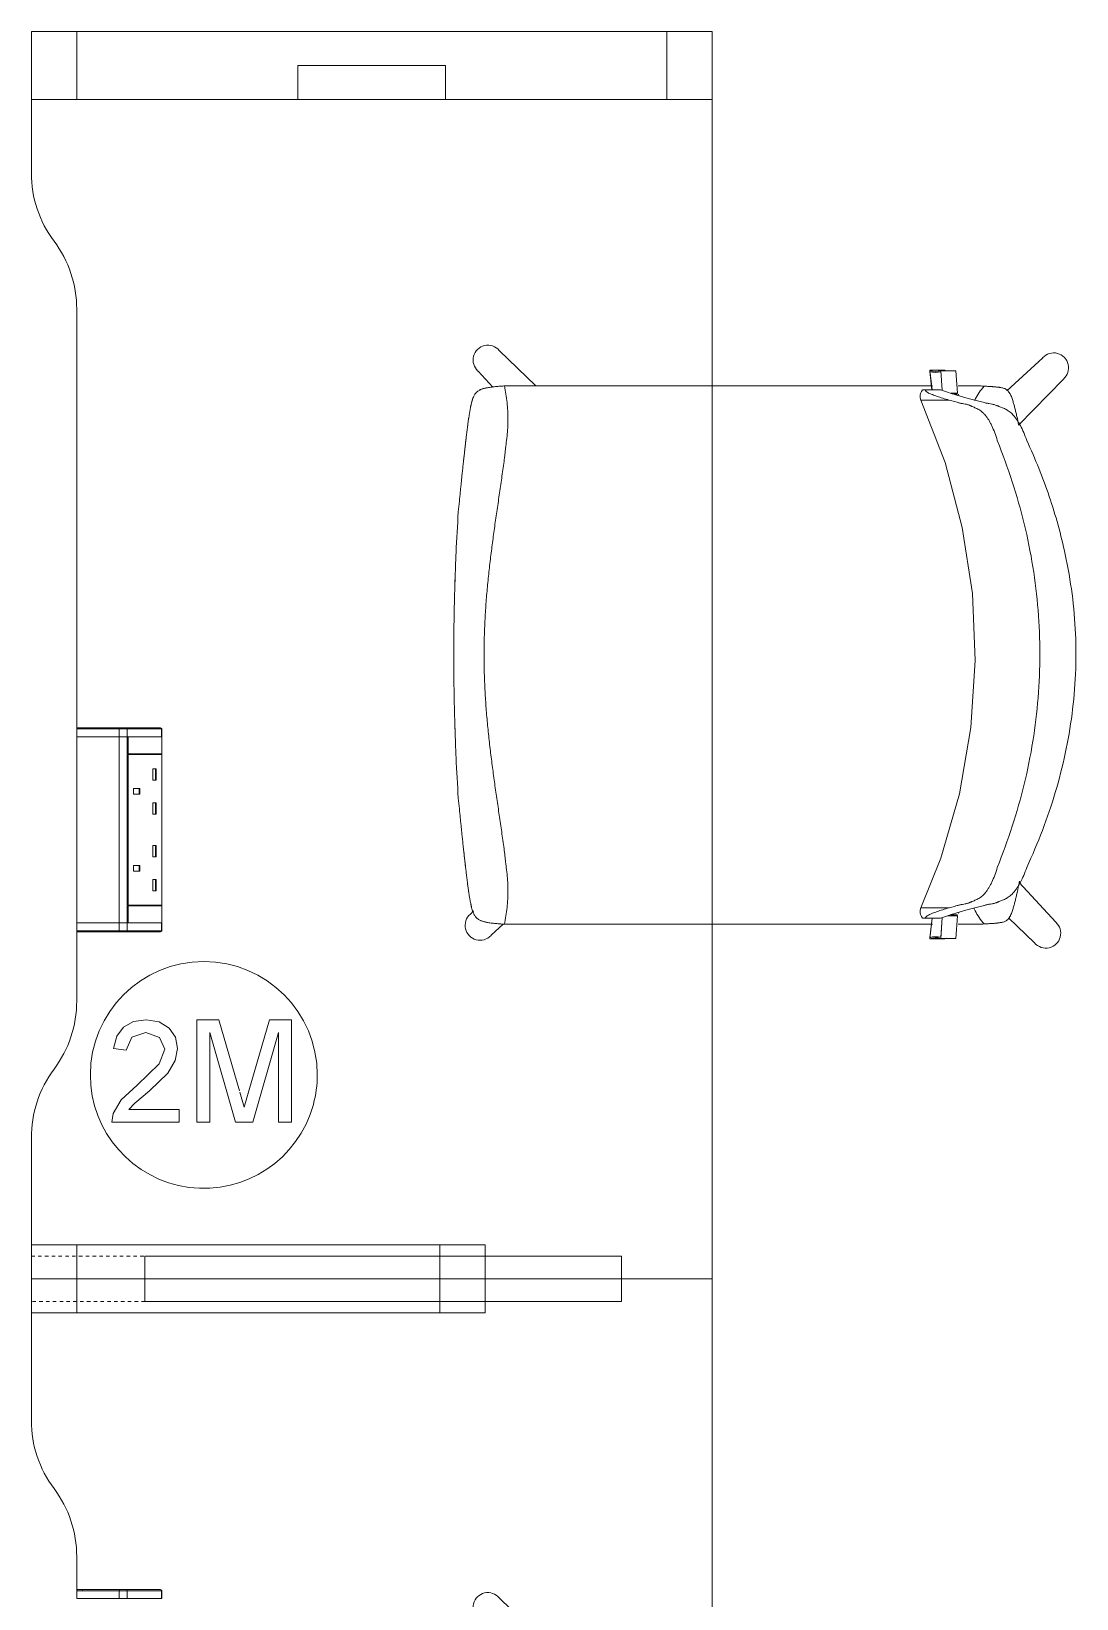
# Model space of a CAD drawing. Header units: millimetres. Extents: x 79795 to 317870, y -36033 to 97293.
# Drawn here: x 182500 to 183421, y 20355 to 21737 of the extents above; entities that cross this region are included whole.
import ezdxf

# ---------------------------------------------------------------- set-up
doc = ezdxf.new("R2010")
doc.units = ezdxf.units.MM
doc.header["$MEASUREMENT"] = 0
doc.linetypes.add('Dash', pattern=[6, 3, -3])
doc.layers.add('I-FURN', color=8, linetype='CONTINUOUS', lineweight=9)
doc.layers.add('I-FURN-HDLN', color=8, linetype='Dash', lineweight=9)

msp = doc.modelspace()

# ---------------------------------------------------------------- linework, layer by layer
at = {"layer": 'I-FURN'}
for p, q in [((182499.9, 21737.3), (183099.9, 21737.3)), ((182539.9, 21737.3), (182499.9, 21737.3)), ((182499.9, 21677.3), (182499.9, 21737.3)), ((182499.9, 21677.3), (182499.9, 21737.3)), ((183099.9, 21737.3), (182499.9, 21737.3)), ((182499.9, 21737.3), (182499.9, 21612.3)), ((182499.9, 21612.3), (182499.9, 21737.3)), ((182499.9, 21737.3), (183099.9, 21737.3)), ((183059.9, 21737.3), (182539.9, 21737.3)), ((182539.9, 21677.3), (182539.9, 21737.3)), ((182539.9, 21677.3), (182539.9, 21737.3)), ((183099.9, 21737.3), (183059.9, 21737.3)), ((183059.9, 21677.3), (183059.9, 21737.3)), ((183059.9, 21677.3), (183059.9, 21737.3)), ((183099.9, 21737.3), (183099.9, 21677.3)), ((183099.9, 21677.3), (183099.9, 21737.3)), ((183099.9, 20637.3), (183099.9, 21737.3)), ((183099.9, 21737.3), (183099.9, 20637.3)), ((182734.9, 21707.3), (182864.9, 21707.3)), ((182734.9, 21677.3), (182734.9, 21707.3)), ((182864.9, 21707.3), (182734.9, 21707.3)), ((182734.9, 21677.3), (182734.9, 21707.3)), ((182864.9, 21707.3), (182864.9, 21677.3)), ((182864.9, 21677.3), (182864.9, 21707.3)), ((182734.9, 21677.3), (182499.9, 21677.3)), ((182499.9, 21677.3), (182539.9, 21677.3)), ((182539.9, 21677.3), (183059.9, 21677.3)), ((182864.9, 21677.3), (182734.9, 21677.3)), ((183099.9, 21677.3), (182864.9, 21677.3)), ((183060.6, 21677.3), (183099.9, 21677.3)), ((182539.9, 21492.3), (182539.9, 21122.3)), ((182539.9, 21122.3), (182539.9, 21492.3)), ((182944.6, 21424.7), (182912.3, 21456)), ((182893.6, 21437.8), (182906.6, 21423.6)), ((183291.7, 21438.5), (183293.7, 21421.3)), ((183305, 21438.5), (183291.7, 21438.5)), ((183291.7, 21437.5), (183293.6, 21421.3)), ((183302.6, 21420.8), (183301.4, 21438.1)), ((183301.4, 21438.1), (183314.7, 21438.1)), ((183314.7, 21438.1), (183316.1, 21418.2)), ((183391.2, 21449.4), (183359.7, 21420.4)), ((182916.3, 21424.7), (182916.9, 21424.7)), ((183370, 21390), (183409.4, 21430.7)), ((183283.6, 21418), (183283.3, 21416.5)), ((183283.3, 21416.5), (183283.3, 21414.2)), ((183283.3, 21414.2), (183283.9, 21412.2)), ((183284.3, 21419.7), (183283.6, 21418)), ((183283.9, 21412.2), (183305.1, 21357)), ((183285.4, 21421.3), (183284.3, 21419.7)), ((183287.5, 21421.3), (183301.1, 21421.3)), ((183316.1, 21418.2), (183310.2, 21418.2)), ((183316.1, 21417.3), (183313.1, 21417.3)), ((183305.1, 21357), (183320.3, 21299.9)), ((183320.3, 21299.9), (183329.2, 21241.5)), ((183329.2, 21241.5), (183331.8, 21182.4)), ((183331.8, 21182.4), (183328, 21123.4)), ((182539.9, 21122.3), (182539.9, 21115.3)), ((182539.9, 21122.3), (182577.4, 21122.3)), ((182539.9, 21122.3), (182539.9, 21115.3)), ((182540.9, 21123.3), (182540.9, 21123.3)), ((182578, 21123.3), (182540.9, 21123.3)), ((182540.9, 21123.3), (182544.9, 21123.3)), ((182544.9, 21122.3), (182544.9, 21123.3)), ((182544.9, 21123.3), (182583.5, 21123.3)), ((182577.4, 21122.3), (182584.3, 21122.3)), ((182577.4, 21122.3), (182577.4, 21115.3)), ((182583.5, 21123.3), (182578, 21123.3)), ((182613.8, 21123.3), (182583.5, 21123.3)), ((182613.8, 21123.3), (182583.5, 21123.3)), ((182584.3, 21122.3), (182614.6, 21122.3)), ((182584.3, 21122.3), (182584.3, 21115.3)), ((182614.4, 21123.1), (182614.4, 21123.1)), ((182614.6, 21122.3), (182614.8, 21122.3)), ((182614.6, 21122.3), (182614.6, 21115.3)), ((182614.8, 21115.3), (182614.8, 21122.3)), ((182614.8, 21115.3), (182614.8, 21122.3)), ((182614.8, 21115.3), (182614.8, 21122.3)), ((183328, 21123.4), (183317.8, 21065.1)), ((182539.9, 21115.3), (182577.4, 21115.3)), ((182539.9, 21115.2), (182539.9, 20951.3)), ((182539.9, 20951.3), (182539.9, 21115.2)), ((182577.4, 21115.2), (182539.9, 21115.2)), ((182577.4, 21115.3), (182584.3, 21115.3)), ((182577.4, 20951.3), (182577.4, 21115.2)), ((182584.3, 21115.2), (182577.4, 21115.2)), ((182585.1, 21115.2), (182582.7, 21115.2)), ((182584.3, 21115.3), (182614.6, 21115.3)), ((182584.3, 20951.3), (182584.3, 21115.2)), ((182584.3, 21115.2), (182584.9, 21115.2)), ((182584.9, 21115.2), (182584.9, 21100.2)), ((182585.1, 21100.2), (182585.1, 21115.2)), ((182585.1, 21115.2), (182615, 21115.2)), ((182614.6, 21115.3), (182614.8, 21115.3)), ((182614.8, 20951.3), (182614.8, 21115.2)), ((182615, 21115.2), (182615, 21100.2)), ((182584.9, 21099.7), (182584.9, 20966.7)), ((182615, 21100.2), (182585.1, 21100.2)), ((182585.1, 20966.7), (182585.1, 21099.7)), ((182615, 21099.7), (182585.1, 21099.7)), ((182614.6, 21100.2), (182614.6, 21099.7)), ((182615, 21099.7), (182615, 20966.7)), ((182609.9, 21087.1), (182607.1, 21087.1)), ((182607.1, 21077.1), (182607.1, 21087.1)), ((182609.9, 21077.1), (182607.1, 21077.1)), ((182609.2, 21077.1), (182609.2, 21087.1)), ((182609.9, 21077.1), (182609.9, 21087.1)), ((182595.6, 21069.6), (182589.9, 21069.6)), ((182589.9, 21064.6), (182589.9, 21069.6)), ((182595.6, 21064.6), (182589.9, 21064.6)), ((182594.9, 21064.6), (182594.9, 21069.6)), ((182595.6, 21064.6), (182595.6, 21069.6)), ((183317.8, 21065.1), (183301.4, 21008.3)), ((182609.9, 21057.1), (182607.1, 21057.1)), ((182607.1, 21047.1), (182607.1, 21057.1)), ((182609.2, 21047.1), (182609.2, 21057.1)), ((182609.9, 21047.1), (182609.9, 21057.1)), ((182609.9, 21047.1), (182607.1, 21047.1)), ((182609.9, 21019.3), (182607.1, 21019.3)), ((182607.1, 21009.3), (182607.1, 21019.3)), ((182609.9, 21009.3), (182607.1, 21009.3)), ((182609.2, 21009.3), (182609.2, 21019.3)), ((182609.9, 21009.3), (182609.9, 21019.3)), ((183301.4, 21008.3), (183283.9, 20964.4)), ((182589.9, 21001.8), (182589.9, 20996.8)), ((182595.6, 21001.8), (182589.9, 21001.8)), ((182589.9, 20996.8), (182595.6, 20996.8)), ((182594.9, 20996.8), (182594.9, 21001.8)), ((182595.6, 20996.8), (182595.6, 21001.8)), ((182609.9, 20989.3), (182607.1, 20989.3)), ((182607.1, 20979.3), (182607.1, 20989.3)), ((182609.2, 20979.3), (182609.2, 20989.3)), ((182609.9, 20979.3), (182609.9, 20989.3)), ((183402.7, 20951.7), (183370.5, 20986.8)), ((182584.9, 20966.2), (182584.9, 20951.3)), ((182615, 20966.7), (182585.1, 20966.7)), ((182585.1, 20951.2), (182585.1, 20966.2)), ((182585.1, 20966.2), (182615, 20966.2)), ((182609.9, 20979.3), (182607.1, 20979.3)), ((182614.6, 20966.7), (182614.6, 20966.2)), ((182615, 20966.2), (182615, 20951.2)), ((182889.7, 20961.8), (182886.8, 20958.9)), ((183283.3, 20962.3), (183283.9, 20964.4)), ((183283.3, 20960), (183283.3, 20962.3)), ((183283.6, 20958.6), (183283.3, 20960)), ((183284.3, 20956.8), (183283.6, 20958.6)), ((183285.4, 20955.3), (183284.3, 20956.8)), ((183287.5, 20955.3), (183301.1, 20955.3)), ((183293.7, 20955.3), (183291.7, 20938.1)), ((183293.9, 20955.3), (183291.7, 20937.2)), ((183301.4, 20938.4), (183302.6, 20955.8)), ((183301.4, 20937.5), (183302.7, 20955.8)), ((183307.3, 20957.4), (183316.1, 20957.4)), ((183310.2, 20958.3), (183316.1, 20958.3)), ((183316.1, 20957.4), (183314.7, 20937.5)), ((183361.2, 20955.6), (183384, 20933.5)), ((182539.9, 20951.3), (182577.4, 20951.3)), ((182539.9, 20951.2), (182539.9, 20944.2)), ((182539.9, 20944.2), (182539.9, 20951.2)), ((182577.4, 20951.2), (182539.9, 20951.2)), ((182539.9, 20944.2), (182539.9, 20882.3)), ((182539.9, 20882.3), (182539.9, 20944.2)), ((182577.4, 20944.2), (182539.9, 20944.2)), ((182544.9, 20943.2), (182540.9, 20943.2)), ((182540.9, 20943.2), (182578, 20943.2)), ((182544.9, 20943.2), (182544.9, 20944.2)), ((182583.5, 20943.2), (182544.9, 20943.2)), ((182577.4, 20951.3), (182584.3, 20951.3)), ((182577.4, 20944.2), (182577.4, 20951.2)), ((182584.3, 20951.2), (182577.4, 20951.2)), ((182584.3, 20944.2), (182577.4, 20944.2)), ((182578, 20943.2), (182583.5, 20943.2)), ((182583.5, 20943.2), (182613.8, 20943.2)), ((182583.5, 20943.2), (182613.8, 20943.2)), ((182584.9, 20951.3), (182584.3, 20951.3)), ((182584.3, 20944.2), (182584.3, 20951.2)), ((182614.6, 20951.2), (182584.3, 20951.2)), ((182614.6, 20944.2), (182584.3, 20944.2)), ((182615, 20951.2), (182585.1, 20951.2)), ((182614.4, 20943.4), (182614.4, 20943.4)), ((182614.6, 20944.2), (182614.6, 20951.2)), ((182614.8, 20951.2), (182614.6, 20951.2)), ((182614.8, 20944.2), (182614.6, 20944.2)), ((182614.8, 20944.2), (182614.8, 20951.2)), ((182614.8, 20944.2), (182614.8, 20951.2)), ((182614.8, 20951.2), (182614.8, 20944.2)), ((182905, 20940.2), (182915.8, 20950)), ((182916.9, 20950), (182916.3, 20950)), ((183291.7, 20937.2), (183305, 20937.2)), ((183314.7, 20937.5), (183301.4, 20937.5)), ((182581, 20859.2), (182575.1, 20851.2)), ((182589.8, 20864.1), (182581, 20859.2)), ((182601.2, 20865.7), (182589.8, 20864.1)), ((182612.6, 20863.9), (182601.2, 20865.7)), ((182621.4, 20858.4), (182612.6, 20863.9)), ((182627, 20850.3), (182621.4, 20858.4)), ((182665.2, 20865.7), (182645.8, 20865.7)), ((182645.8, 20865.7), (182645.8, 20775.3)), ((182683.4, 20803), (182665.2, 20865.7)), ((182709.7, 20865.7), (182691.5, 20803.1)), ((182729.1, 20865.7), (182709.7, 20865.7)), ((182729.1, 20775.3), (182729.1, 20865.7)), ((182575.1, 20851.2), (182572.3, 20840.3)), ((182583.6, 20838.8), (182588.4, 20850.3)), ((182588.4, 20850.3), (182600.9, 20854.4)), ((182600.9, 20854.4), (182612.9, 20850.2)), ((182612.9, 20850.2), (182617.5, 20839.8)), ((182628.8, 20840.5), (182627, 20850.3)), ((182657.1, 20775.3), (182657.1, 20854.4)), ((182657.1, 20854.4), (182679.8, 20775.3)), ((182695.1, 20775.3), (182717.8, 20854.4)), ((182717.8, 20854.4), (182717.8, 20775.3)), ((182572.3, 20840.3), (182583.6, 20838.8)), ((182617.5, 20839.8), (182612.7, 20827)), ((182620.2, 20818.7), (182626.8, 20829.8)), ((182626.8, 20829.8), (182628.8, 20840.5)), ((182612.7, 20827), (182593.1, 20808.2)), ((182604, 20803.2), (182620.2, 20818.7)), ((182593.1, 20808.2), (182579, 20795.1)), ((182591, 20792.3), (182604, 20803.2)), ((182687.5, 20788.7), (182683.7, 20802)), ((182691.5, 20803.1), (182687.5, 20788.7)), ((182579, 20795.1), (182572.1, 20783.1)), ((182585.9, 20786.6), (182591, 20792.3)), ((182630.3, 20786.6), (182585.9, 20786.6)), ((182630.3, 20775.3), (182630.3, 20786.6)), ((182572.1, 20783.1), (182570.9, 20775.3)), ((182570.9, 20775.3), (182630.3, 20775.3)), ((182645.8, 20775.3), (182657.1, 20775.3)), ((182679.8, 20775.3), (182695.1, 20775.3)), ((182717.8, 20775.3), (182729.1, 20775.3)), ((182499.9, 20761.2), (182499.9, 20637.3)), ((182499.9, 20637.3), (182499.9, 20761.2)), ((182539.9, 20667.3), (182499.9, 20667.3)), ((182499.9, 20667.3), (182899.9, 20667.3)), ((182499.9, 20607.3), (182499.9, 20667.3)), ((182499.9, 20607.3), (182499.9, 20667.3)), ((182859.9, 20667.3), (182539.9, 20667.3)), ((182539.9, 20607.3), (182539.9, 20667.3)), ((182539.9, 20607.3), (182539.9, 20667.3)), ((182899.9, 20667.3), (182859.9, 20667.3)), ((182859.9, 20657.3), (182859.9, 20667.3)), ((182859.9, 20607.3), (182859.9, 20667.3)), ((182899.9, 20657.3), (182899.9, 20667.3)), ((182899.9, 20667.3), (182899.9, 20607.3)), ((182599.9, 20657.3), (182599.9, 20617.3)), ((182899.9, 20657.3), (182599.9, 20657.3)), ((183019.9, 20657.3), (182899.9, 20657.3)), ((183019.9, 20617.3), (183019.9, 20657.3)), ((183099.9, 20637.3), (182499.9, 20637.3)), ((182499.9, 20637.3), (182499.9, 20512.3)), ((182499.9, 20512.3), (182499.9, 20637.3)), ((182499.9, 20637.3), (183099.9, 20637.3)), ((182499.9, 20637.3), (183099.9, 20637.3)), ((183099.9, 20637.3), (182499.9, 20637.3)), ((183099.9, 19537.3), (183099.9, 20637.3)), ((183099.9, 20637.3), (183099.9, 19537.3)), ((182899.9, 20607.3), (182499.9, 20607.3)), ((182499.9, 20607.3), (182539.9, 20607.3)), ((182539.9, 20607.3), (182859.9, 20607.3)), ((182599.9, 20617.3), (182899.9, 20617.3)), ((182859.9, 20607.3), (182859.9, 20617.3)), ((182859.9, 20607.3), (182899.9, 20607.3)), ((182899.9, 20607.3), (182899.9, 20617.3)), ((182899.9, 20617.3), (183019.9, 20617.3)), ((182539.9, 20392.3), (182539.9, 20362.3)), ((182539.9, 20362.3), (182539.9, 20392.3)), ((182539.9, 20362.3), (182539.9, 20355.3)), ((182539.9, 20362.3), (182577.4, 20362.3)), ((182539.9, 20362.3), (182539.9, 20355.3)), ((182540.9, 20363.3), (182540.9, 20363.3)), ((182578, 20363.3), (182540.9, 20363.3)), ((182540.9, 20363.3), (182544.9, 20363.3)), ((182544.9, 20362.3), (182544.9, 20363.3)), ((182544.9, 20363.3), (182583.5, 20363.3)), ((182577.4, 20362.3), (182584.3, 20362.3)), ((182577.4, 20362.3), (182577.4, 20355.3)), ((182583.5, 20363.3), (182578, 20363.3)), ((182613.8, 20363.3), (182583.5, 20363.3)), ((182613.8, 20363.3), (182583.5, 20363.3)), ((182584.3, 20362.3), (182614.6, 20362.3)), ((182584.3, 20362.3), (182584.3, 20355.3)), ((182614.4, 20363.1), (182614.4, 20363.1)), ((182614.6, 20362.3), (182614.8, 20362.3)), ((182614.6, 20362.3), (182614.6, 20355.3)), ((182614.8, 20355.3), (182614.8, 20362.3)), ((182614.8, 20355.3), (182614.8, 20362.3)), ((182614.8, 20355.3), (182614.8, 20362.3)), ((182539.9, 20355.3), (182577.4, 20355.3)), ((182577.4, 20355.3), (182584.3, 20355.3)), ((182584.3, 20355.3), (182614.6, 20355.3)), ((182614.6, 20355.3), (182614.8, 20355.3)), ((182944.6, 20324.7), (182912.3, 20356))]:
    msp.add_line(p, q, dxfattribs=at)
at = {"layer": 'I-FURN', "flags": 128}
for points in [[(182539.9, 21122.3), (182539.9, 21122.3), (182539.9, 21122.4), (182539.9, 21122.4), (182539.9, 21122.5), (182539.9, 21122.5), (182539.9, 21122.5), (182540, 21122.6), (182540, 21122.6), (182540, 21122.7), (182540, 21122.7), (182540, 21122.7), (182540, 21122.8), (182540.1, 21122.8), (182540.1, 21122.8), (182540.1, 21122.9), (182540.1, 21122.9), (182540.1, 21122.9), (182540.2, 21123), (182540.2, 21123), (182540.2, 21123), (182540.3, 21123), (182540.3, 21123.1), (182540.3, 21123.1), (182540.3, 21123.1), (182540.4, 21123.1), (182540.4, 21123.2), (182540.4, 21123.2), (182540.5, 21123.2), (182540.5, 21123.2), (182540.6, 21123.2), (182540.6, 21123.2), (182540.6, 21123.3), (182540.7, 21123.3), (182540.7, 21123.3), (182540.8, 21123.3), (182540.8, 21123.3), (182540.8, 21123.3), (182540.9, 21123.3), (182540.9, 21123.3), (182540.9, 21123.3)], [(182578, 21123.3), (182575.2, 21123.3), (182572.5, 21123.3), (182569.9, 21123.3), (182567.3, 21123.3), (182564.9, 21123.3), (182562.6, 21123.3), (182560.3, 21123.3), (182558.2, 21123.3), (182556.2, 21123.3), (182554.3, 21123.3), (182552.5, 21123.3), (182550.8, 21123.3), (182549.3, 21123.3), (182547.9, 21123.3), (182546.6, 21123.3), (182545.4, 21123.3), (182544.4, 21123.3), (182543.4, 21123.3), (182542.7, 21123.3), (182542, 21123.3), (182541.5, 21123.3), (182541.1, 21123.3), (182540.9, 21123.3)], [(182540.9, 21123.3), (182540.9, 21123.3), (182540.9, 21123.3), (182540.9, 21123.3), (182541, 21123.3), (182541, 21123.3), (182541, 21123.3), (182541.1, 21123.3), (182541.1, 21123.3), (182541.2, 21123.3), (182541.2, 21123.3), (182541.3, 21123.3), (182541.4, 21123.3), (182541.4, 21123.3), (182541.5, 21123.3), (182541.6, 21123.3), (182541.7, 21123.3), (182541.8, 21123.3), (182541.9, 21123.3), (182542, 21123.3), (182542.1, 21123.3), (182542.3, 21123.3), (182542.4, 21123.3), (182542.5, 21123.3), (182542.6, 21123.3), (182542.8, 21123.3), (182542.9, 21123.3), (182543, 21123.3), (182543.2, 21123.3), (182543.3, 21123.3), (182543.5, 21123.3), (182543.6, 21123.3), (182543.8, 21123.3), (182543.9, 21123.3), (182544.1, 21123.3), (182544.2, 21123.3), (182544.4, 21123.3), (182544.6, 21123.3), (182544.7, 21123.3), (182544.9, 21123.3), (182544.9, 21123.3)], [(182583.5, 21123.3), (182583.4, 21123.3), (182583.3, 21123.3), (182583.2, 21123.3), (182583.1, 21123.3), (182583, 21123.3), (182582.8, 21123.3), (182582.7, 21123.3), (182582.6, 21123.3), (182582.5, 21123.3), (182582.3, 21123.3), (182582.2, 21123.3), (182582.1, 21123.3), (182581.9, 21123.3), (182581.8, 21123.3), (182581.6, 21123.3), (182581.5, 21123.3), (182581.3, 21123.3), (182581.2, 21123.3), (182581, 21123.3), (182580.8, 21123.3), (182580.7, 21123.3), (182580.5, 21123.3), (182580.4, 21123.3), (182580.2, 21123.3), (182580.1, 21123.3), (182579.9, 21123.3), (182579.7, 21123.3), (182579.6, 21123.3), (182579.4, 21123.3), (182579.3, 21123.3), (182579.1, 21123.3), (182579, 21123.3), (182578.8, 21123.3), (182578.7, 21123.3), (182578.5, 21123.3), (182578.4, 21123.3), (182578.2, 21123.3), (182578.1, 21123.3), (182578, 21123.3)], [(182614.6, 21122.8), (182614.6, 21122.8), (182614.7, 21122.7), (182614.7, 21122.7), (182614.7, 21122.7), (182614.7, 21122.6), (182614.7, 21122.6), (182614.7, 21122.5), (182614.7, 21122.5), (182614.8, 21122.5), (182614.8, 21122.4), (182614.8, 21122.4), (182614.8, 21122.3), (182614.8, 21122.3), (182614.8, 21122.3)], [(182540.9, 20943.2), (182540.9, 20943.2), (182540.8, 20943.2), (182540.8, 20943.2), (182540.8, 20943.2), (182540.7, 20943.2), (182540.7, 20943.2), (182540.6, 20943.2), (182540.6, 20943.2), (182540.6, 20943.2), (182540.5, 20943.3), (182540.5, 20943.3), (182540.5, 20943.3), (182540.4, 20943.3), (182540.4, 20943.3), (182540.4, 20943.4), (182540.3, 20943.4), (182540.3, 20943.4), (182540.3, 20943.4), (182540.2, 20943.5), (182540.2, 20943.5), (182540.2, 20943.5), (182540.1, 20943.5), (182540.1, 20943.6), (182540.1, 20943.6), (182540.1, 20943.6), (182540.1, 20943.7), (182540, 20943.7), (182540, 20943.7), (182540, 20943.8), (182540, 20943.8), (182540, 20943.9), (182540, 20943.9), (182540, 20943.9), (182539.9, 20944), (182539.9, 20944), (182539.9, 20944), (182539.9, 20944.1), (182539.9, 20944.1), (182539.9, 20944.2), (182539.9, 20944.2)], [(182544.9, 20943.2), (182544.8, 20943.2), (182544.6, 20943.2), (182544.4, 20943.2), (182544.3, 20943.2), (182544.1, 20943.2), (182544, 20943.2), (182543.8, 20943.2), (182543.7, 20943.2), (182543.5, 20943.2), (182543.4, 20943.2), (182543.2, 20943.2), (182543.1, 20943.2), (182542.9, 20943.2), (182542.8, 20943.2), (182542.7, 20943.2), (182542.5, 20943.2), (182542.4, 20943.2), (182542.3, 20943.2), (182542.2, 20943.2), (182542.1, 20943.2), (182541.9, 20943.2), (182541.8, 20943.2), (182541.7, 20943.2), (182541.6, 20943.2), (182541.6, 20943.2), (182541.5, 20943.2), (182541.4, 20943.2), (182541.3, 20943.2), (182541.3, 20943.2), (182541.2, 20943.2), (182541.1, 20943.2), (182541.1, 20943.2), (182541, 20943.2), (182541, 20943.2), (182541, 20943.2), (182541, 20943.2), (182540.9, 20943.2), (182540.9, 20943.2), (182540.9, 20943.2)], [(182540.9, 20943.2), (182540.9, 20943.2), (182540.9, 20943.2)], [(182540.9, 20943.2), (182541.2, 20943.2), (182541.6, 20943.2), (182542.2, 20943.2), (182542.9, 20943.2), (182543.7, 20943.2), (182544.6, 20943.2), (182545.7, 20943.2), (182546.9, 20943.2), (182548.2, 20943.2), (182549.7, 20943.2), (182551.3, 20943.2), (182553, 20943.2), (182554.8, 20943.2), (182556.7, 20943.2), (182558.8, 20943.2), (182560.9, 20943.2), (182563.2, 20943.2), (182565.5, 20943.2), (182568, 20943.2), (182570.5, 20943.2), (182573.2, 20943.2), (182575.9, 20943.2), (182578, 20943.2)], [(182578, 20943.2), (182578.1, 20943.2), (182578.2, 20943.2), (182578.4, 20943.2), (182578.5, 20943.2), (182578.7, 20943.2), (182578.8, 20943.2), (182579, 20943.2), (182579.1, 20943.2), (182579.3, 20943.2), (182579.4, 20943.2), (182579.6, 20943.2), (182579.7, 20943.2), (182579.9, 20943.2), (182580.1, 20943.2), (182580.2, 20943.2), (182580.4, 20943.2), (182580.5, 20943.2), (182580.7, 20943.2), (182580.8, 20943.2), (182581, 20943.2), (182581.2, 20943.2), (182581.3, 20943.2), (182581.5, 20943.2), (182581.6, 20943.2), (182581.8, 20943.2), (182581.9, 20943.2), (182582.1, 20943.2), (182582.2, 20943.2), (182582.3, 20943.2), (182582.5, 20943.2), (182582.6, 20943.2), (182582.7, 20943.2), (182582.8, 20943.2), (182583, 20943.2), (182583.1, 20943.2), (182583.2, 20943.2), (182583.3, 20943.2), (182583.4, 20943.2), (182583.5, 20943.2)], [(182614.8, 20944.2), (182614.8, 20944.1), (182614.8, 20944.1), (182614.8, 20944.1), (182614.8, 20944), (182614.7, 20944), (182614.7, 20943.9), (182614.7, 20943.9), (182614.7, 20943.9), (182614.7, 20943.8), (182614.7, 20943.8), (182614.7, 20943.8), (182614.7, 20943.7), (182614.6, 20943.7)], [(182539.9, 20362.3), (182539.9, 20362.3), (182539.9, 20362.4), (182539.9, 20362.4), (182539.9, 20362.5), (182539.9, 20362.5), (182539.9, 20362.5), (182540, 20362.6), (182540, 20362.6), (182540, 20362.7), (182540, 20362.7), (182540, 20362.7), (182540, 20362.8), (182540.1, 20362.8), (182540.1, 20362.8), (182540.1, 20362.9), (182540.1, 20362.9), (182540.1, 20362.9), (182540.2, 20363), (182540.2, 20363), (182540.2, 20363), (182540.3, 20363), (182540.3, 20363.1), (182540.3, 20363.1), (182540.3, 20363.1), (182540.4, 20363.1), (182540.4, 20363.2), (182540.4, 20363.2), (182540.5, 20363.2), (182540.5, 20363.2), (182540.6, 20363.2), (182540.6, 20363.2), (182540.6, 20363.3), (182540.7, 20363.3), (182540.7, 20363.3), (182540.8, 20363.3), (182540.8, 20363.3), (182540.8, 20363.3), (182540.9, 20363.3), (182540.9, 20363.3), (182540.9, 20363.3)], [(182578, 20363.3), (182575.2, 20363.3), (182572.5, 20363.3), (182569.9, 20363.3), (182567.3, 20363.3), (182564.9, 20363.3), (182562.6, 20363.3), (182560.3, 20363.3), (182558.2, 20363.3), (182556.2, 20363.3), (182554.3, 20363.3), (182552.5, 20363.3), (182550.8, 20363.3), (182549.3, 20363.3), (182547.9, 20363.3), (182546.6, 20363.3), (182545.4, 20363.3), (182544.4, 20363.3), (182543.4, 20363.3), (182542.7, 20363.3), (182542, 20363.3), (182541.5, 20363.3), (182541.1, 20363.3), (182540.9, 20363.3)], [(182540.9, 20363.3), (182540.9, 20363.3), (182540.9, 20363.3), (182540.9, 20363.3), (182541, 20363.3), (182541, 20363.3), (182541, 20363.3), (182541.1, 20363.3), (182541.1, 20363.3), (182541.2, 20363.3), (182541.2, 20363.3), (182541.3, 20363.3), (182541.4, 20363.3), (182541.4, 20363.3), (182541.5, 20363.3), (182541.6, 20363.3), (182541.7, 20363.3), (182541.8, 20363.3), (182541.9, 20363.3), (182542, 20363.3), (182542.1, 20363.3), (182542.3, 20363.3), (182542.4, 20363.3), (182542.5, 20363.3), (182542.6, 20363.3), (182542.8, 20363.3), (182542.9, 20363.3), (182543, 20363.3), (182543.2, 20363.3), (182543.3, 20363.3), (182543.5, 20363.3), (182543.6, 20363.3), (182543.8, 20363.3), (182543.9, 20363.3), (182544.1, 20363.3), (182544.2, 20363.3), (182544.4, 20363.3), (182544.6, 20363.3), (182544.7, 20363.3), (182544.9, 20363.3), (182544.9, 20363.3)], [(182583.5, 20363.3), (182583.4, 20363.3), (182583.3, 20363.3), (182583.2, 20363.3), (182583.1, 20363.3), (182583, 20363.3), (182582.8, 20363.3), (182582.7, 20363.3), (182582.6, 20363.3), (182582.5, 20363.3), (182582.3, 20363.3), (182582.2, 20363.3), (182582.1, 20363.3), (182581.9, 20363.3), (182581.8, 20363.3), (182581.6, 20363.3), (182581.5, 20363.3), (182581.3, 20363.3), (182581.2, 20363.3), (182581, 20363.3), (182580.8, 20363.3), (182580.7, 20363.3), (182580.5, 20363.3), (182580.4, 20363.3), (182580.2, 20363.3), (182580.1, 20363.3), (182579.9, 20363.3), (182579.7, 20363.3), (182579.6, 20363.3), (182579.4, 20363.3), (182579.3, 20363.3), (182579.1, 20363.3), (182579, 20363.3), (182578.8, 20363.3), (182578.7, 20363.3), (182578.5, 20363.3), (182578.4, 20363.3), (182578.2, 20363.3), (182578.1, 20363.3), (182578, 20363.3)], [(182614.6, 20362.8), (182614.6, 20362.8), (182614.7, 20362.7), (182614.7, 20362.7), (182614.7, 20362.7), (182614.7, 20362.6), (182614.7, 20362.6), (182614.7, 20362.5), (182614.7, 20362.5), (182614.8, 20362.5), (182614.8, 20362.4), (182614.8, 20362.4), (182614.8, 20362.3), (182614.8, 20362.3), (182614.8, 20362.3)]]:
    msp.add_lwpolyline(points, dxfattribs=at)
at = {"layer": 'I-FURN'}
for centre, radius, start, end in [((182599.9, 21612.3), 100, 180, 216.8699), ((182599.9, 21612.3), 100, 180, 216.8699), ((182439.9, 21492.3), 100, 0, 36.8699), ((182439.9, 21492.3), 100, 0, 36.8699), ((182902.3, 21447.5), 13.1, 40.3941, 228.0104), ((183400.9, 21440.7), 13.1, 310.4176, 138.0338), ((182895.3, 20948.9), 13.1, 130.3707, 317.9869), ((183394, 20942), 13.1, 220.3941, 48.0104), ((182651.9, 20817.1), 100, 0, 180), ((182439.9, 20882.3), 100, 323.1301, 0), ((182439.9, 20882.3), 100, 323.1301, 0), ((182600, 20762.3), 100, 143.1301, 180.6256), ((182600, 20762.3), 100, 143.1301, 180.6256), ((182651.9, 20817.1), 100, 180, 344.9111), ((182651.9, 20817.1), 100, 345, 0), ((182599.9, 20512.3), 100, 180, 216.8699), ((182599.9, 20512.3), 100, 180, 216.8699), ((182439.9, 20392.3), 100, 0, 36.8699), ((182439.9, 20392.3), 100, 0, 36.8699), ((182902.3, 20347.5), 13.1, 40.3941, 228.0104)]:
    msp.add_arc(centre, radius, start, end, dxfattribs=at)
for centre, major_axis, ratio, start_param, end_param in [((183297.1, 21454.9), (0, -17.4), 0.978487, 5.960696, 6.540192), ((183297.1, 21454), (0, -17.4), 0.978487, 5.960696, 6.540192), ((183310.4, 21454.9), (0, -17.4), 0.978487, 5.960696, 6.044337), ((182540.9, 21122.3), (0, 1), 0.998113, 0, 1.570796), ((182578, 21122.3), (0, 1), 0.56467, 0, 1.570796), ((182583.5, 21122.3), (0, 1), 0.819152, 4.712389, 6.283185), ((182613.8, 21122.3), (0, 1), 0.819152, 4.712389, 6.283185), ((182540.9, 20944.2), (0, 1), 0.998113, 1.570796, 3.141593), ((182578, 20944.2), (0, 1), 0.56467, 1.570796, 3.141593), ((182583.5, 20944.2), (0, 1), 0.819152, 3.141593, 4.712389), ((182613.8, 20944.2), (0, -1), 0.819152, 0, 1.570796), ((183297.1, 20921.6), (0, -17.4), 0.978487, 2.884586, 3.464082), ((183297.1, 20920.7), (0, -17.4), 0.978487, 2.884586, 3.464082), ((183310.4, 20920.7), (0, -17.4), 0.978487, 3.380441, 3.464082), ((182540.9, 20362.3), (0, 1), 0.998113, 0, 1.570796), ((182578, 20362.3), (0, 1), 0.56467, 0, 1.570796), ((182583.5, 20362.3), (0, 1), 0.819152, 4.712389, 6.283185), ((182613.8, 20362.3), (0, 1), 0.819152, 4.712389, 6.283185)]:
    msp.add_ellipse(centre, major_axis=major_axis, ratio=ratio, start_param=start_param, end_param=end_param, dxfattribs=at)
for points, knots in [([(182876.2, 21313.6), (182876.5, 21316.8), (182877, 21321.5), (182877.6, 21327.6), (182878, 21332.1), (182878.5, 21336.4), (182878.9, 21340.5), (182879.3, 21344.7), (182879.8, 21349.2), (182880.3, 21353.9), (182880.8, 21358.8), (182881.4, 21363.6), (182881.9, 21368.3), (182882.4, 21372.7), (182882.8, 21376.8), (182883.3, 21380.3), (182883.6, 21383.2), (182883.9, 21385.5), (182884.2, 21387.7), (182884.5, 21390.4), (182885, 21393.7), (182885.5, 21397.2), (182885.9, 21399.9), (182886.2, 21401.4), (182886.4, 21402.6), (182886.6, 21403.8), (182886.9, 21405.5), (182887.3, 21407.5), (182887.9, 21409.9), (182888.7, 21412.7), (182889.5, 21415.1), (182890.4, 21416.7), (182890.9, 21417.6), (182891.3, 21418.1), (182891.8, 21418.6), (182892.4, 21419.2), (182893.6, 21420.2), (182895.3, 21421.2), (182897.3, 21422), (182898.9, 21422.5), (182900.8, 21422.9), (182903.4, 21423.4), (182906.9, 21423.8), (182911, 21424.3), (182914.4, 21424.5), (182915.8, 21424.6), (182916.3, 21424.7)], [0, 0, 0, 0, 0.0625, 0.09375, 0.125, 0.15625, 0.1875, 0.21875, 0.25, 0.28125, 0.3125, 0.34375, 0.375, 0.40625, 0.4375, 0.46875, 0.484375, 0.5, 0.515625, 0.53125, 0.5625, 0.59375, 0.609375, 0.617188, 0.625, 0.632812, 0.640625, 0.65625, 0.671875, 0.6875, 0.71875, 0.734375, 0.742188, 0.75, 0.757812, 0.765625, 0.78125, 0.8125, 0.828125, 0.84375, 0.859375, 0.875, 0.90625, 0.9375, 0.96875, 1, 1, 1, 1]), ([(182900.3, 21422.8), (182899.8, 21422.7), (182898.6, 21422.4), (182897, 21421.9), (182895.7, 21421.3), (182894.9, 21420.9), (182894.8, 21420.8)], [0.11388456, 0.11388456, 0.11388456, 0.11388456, 0.125, 0.14285714, 0.16071429, 0.16623382, 0.16623382, 0.16623382, 0.16623382]), ([(182898.9, 21187.3), (182898.9, 21197.4), (182899.3, 21212.4), (182900.5, 21232.5), (182901.8, 21247.5), (182903.3, 21262.5), (182905.1, 21277.4), (182907, 21291.8), (182909, 21306.3), (182910.8, 21318.6), (182912.3, 21328.5), (182913.4, 21336), (182914.4, 21343.3), (182915.5, 21350.7), (182916.3, 21356.8), (182917, 21361.8), (182917.4, 21365.5), (182917.8, 21369.2), (182918.4, 21374.1), (182919.2, 21380.4), (182919.7, 21386.6), (182919.9, 21391.5), (182920, 21395.2), (182919.9, 21398.9), (182919.7, 21403.9), (182919, 21412.5), (182917.8, 21419.8), (182916.9, 21424.7)], [0, 0, 0, 0, 0.125, 0.1875, 0.25, 0.3125, 0.375, 0.4375, 0.5, 0.5625, 0.59375, 0.625, 0.65625, 0.6875, 0.71875, 0.734375, 0.75, 0.765625, 0.78125, 0.8125, 0.84375, 0.859375, 0.875, 0.890625, 0.90625, 0.9375, 1, 1, 1, 1]), ([(182916.9, 21424.7), (182927.1, 21424.7), (182942, 21424.7), (182961.7, 21424.7), (182976.5, 21424.7), (182991.2, 21424.7), (183005.8, 21424.7), (183018.1, 21424.7), (183028.1, 21424.7), (183035.7, 21424.7), (183043.3, 21424.7), (183053.4, 21424.7), (183065.9, 21424.7), (183078.3, 21424.7), (183088.4, 21424.7), (183094.8, 21424.7), (183098.7, 21424.7), (183100, 21424.7)], [-1, -1, -1, -1, -0.9285714, -0.8928571, -0.8571429, -0.8214286, -0.7857143, -0.75, -0.7321429, -0.7142857, -0.6964286, -0.6785714, -0.6428571, -0.6071429, -0.5892857, -0.5714286, -0.5621337, -0.5621337, -0.5621337, -0.5621337]), ([(183100, 21424.7), (183101.2, 21424.7), (183105, 21424.7), (183113.7, 21424.7), (183126.2, 21424.7), (183141.2, 21424.7), (183156.4, 21424.7), (183171.5, 21424.7), (183186.4, 21424.7), (183198.8, 21424.7), (183208.9, 21424.7), (183216.5, 21424.7), (183224.1, 21424.7), (183234, 21424.7), (183246.2, 21424.7), (183258.6, 21424.7), (183268.7, 21424.7), (183276.4, 21424.7), (183284.2, 21424.7), (183290.1, 21424.7), (183293.3, 21424.7), (183294, 21424.7)], [-0.5621337, -0.5621337, -0.5621337, -0.5621337, -0.5535714, -0.5357143, -0.5, -0.4642857, -0.4285714, -0.3928571, -0.3571429, -0.3214286, -0.3035714, -0.2857143, -0.2678571, -0.25, -0.2142857, -0.1785714, -0.1607143, -0.1428571, -0.125, -0.1071429, -0.1022726, -0.1022726, -0.1022726, -0.1022726]), ([(183339.5, 21424.5), (183337.9, 21422.6), (183335, 21418.8), (183332.5, 21414.5), (183331.3, 21412.2), (183331.1, 21411.8)], [0, 0, 0, 0, 0.02777778, 0.05555556, 0.06066679, 0.06066679, 0.06066679, 0.06066679]), ([(183339.5, 21424.5), (183340.5, 21424.4), (183342.2, 21424.3), (183344.1, 21424.2), (183345.2, 21424.1), (183346.1, 21424.1), (183346.9, 21424), (183347.9, 21423.9), (183349.1, 21423.8), (183350.3, 21423.7), (183351.2, 21423.6), (183351.7, 21423.6), (183352.1, 21423.5), (183352.5, 21423.5), (183353, 21423.4), (183353.9, 21423.3), (183355.1, 21423.1), (183356.5, 21422.7), (183357.7, 21422.3), (183358.9, 21421.7), (183360.1, 21420.8), (183361, 21419.8), (183361.6, 21418.9), (183362.1, 21418.2), (183362.5, 21417.6), (183363, 21416.6), (183363.6, 21415.3), (183364.2, 21413.6), (183364.8, 21411.8), (183365.3, 21410.1), (183365.8, 21408.5), (183366.2, 21406.9), (183366.7, 21405.2), (183367.1, 21403.4), (183367.7, 21400.9), (183368.7, 21396.5), (183369.6, 21392.8), (183370, 21390.4)], [0, 0, 0, 0, 0.0625, 0.09375, 0.109375, 0.125, 0.140625, 0.15625, 0.1875, 0.21875, 0.234375, 0.242188, 0.25, 0.257812, 0.265625, 0.28125, 0.3125, 0.34375, 0.375, 0.40625, 0.4375, 0.46875, 0.484375, 0.5, 0.515625, 0.53125, 0.5625, 0.59375, 0.625, 0.65625, 0.6875, 0.71875, 0.75, 0.78125, 0.8125, 0.875, 1, 1, 1, 1]), ([(182888.8, 21412.8), (182888.7, 21412.7), (182888.5, 21411.9), (182888.1, 21410.5), (182887.6, 21408.7), (182887.2, 21406.9), (182886.9, 21405.6), (182886.8, 21405)], [0.2634642, 0.2634642, 0.2634642, 0.2634642, 0.26785714, 0.28571429, 0.30357143, 0.32142857, 0.33764593, 0.33764593, 0.33764593, 0.33764593]), ([(183284.5, 21412.2), (183284.8, 21412.2), (183285.4, 21412.2), (183287.4, 21412.2), (183291.3, 21412.2), (183298.5, 21412.2), (183305.1, 21412.2), (183308.8, 21412.2)], [0.4444444, 0.4444444, 0.4444444, 0.4444444, 0.5138889, 0.5833333, 0.7222222, 0.8611111, 1, 1, 1, 1]), ([(183287.5, 21421.3), (183286.9, 21421.3), (183286.1, 21421.3), (183285.5, 21421.3), (183285.4, 21421.3), (183286, 21421.3), (183286.8, 21421.3), (183287.1, 21421.3)], [0, 0, 0, 0, 0.125, 0.25, 0.375, 0.5, 0.5828112, 0.5828112, 0.5828112, 0.5828112]), ([(183308.3, 21418.8), (183310.2, 21418.2), (183313.4, 21417.1), (183318.4, 21415.7), (183322.5, 21414.5), (183326.7, 21413.4), (183331.2, 21412.2), (183335.3, 21411.1), (183338.6, 21410.2), (183340.8, 21409.7), (183342.5, 21409.3), (183344.2, 21409), (183345.9, 21408.7), (183347.6, 21408.3), (183349, 21408), (183350.1, 21407.6), (183351, 21407.3), (183351.5, 21407.1), (183351.8, 21407), (183352.2, 21406.8), (183352.7, 21406.6), (183353.6, 21406.2), (183355, 21405.7), (183356.6, 21405.1), (183358.3, 21404.3), (183360, 21403.4), (183361.8, 21402.2), (183363.2, 21401.1), (183364.2, 21400.1), (183364.7, 21399.5), (183365.1, 21399.1), (183365.5, 21398.6), (183366.1, 21397.9), (183367, 21396.7), (183368.4, 21394.9), (183370, 21392.4), (183372, 21388.8), (183374.5, 21383.7), (183376.3, 21378.9), (183377.2, 21376.4)], [0, 0, 0, 0, 0.142857, 0.214286, 0.285714, 0.357143, 0.428571, 0.5, 0.535714, 0.571429, 0.589286, 0.607143, 0.642857, 0.660714, 0.678571, 0.696429, 0.705357, 0.709821, 0.714286, 0.71875, 0.723214, 0.732143, 0.75, 0.767857, 0.785714, 0.803571, 0.821429, 0.839286, 0.848214, 0.852679, 0.857143, 0.861607, 0.866071, 0.875, 0.892857, 0.910714, 0.928571, 0.964286, 1, 1, 1, 1]), ([(183351.2, 21376.4), (183350.5, 21378.9), (183349, 21383.6), (183346.8, 21388.6), (183345, 21392.2), (183343.6, 21394.7), (183342.4, 21396.5), (183341.5, 21397.7), (183341, 21398.4), (183340.6, 21398.9), (183340.3, 21399.4), (183339.7, 21399.9), (183338.8, 21400.9), (183337.4, 21402.1), (183335.7, 21403.3), (183334, 21404.3), (183332.3, 21405.1), (183330.7, 21405.8), (183329.4, 21406.4), (183328.5, 21406.7), (183328, 21407), (183327.7, 21407.1), (183327.3, 21407.3), (183326.9, 21407.5), (183326.1, 21407.8), (183325.1, 21408.1), (183323.9, 21408.5), (183322.4, 21408.8), (183321, 21409), (183319.5, 21409.3), (183318.3, 21409.5), (183317.1, 21409.9), (183315.5, 21410.3), (183312.7, 21411.1), (183310.4, 21411.7), (183308.8, 21412.2)], [0, 0, 0, 0, 0.0625, 0.125, 0.15625, 0.1875, 0.21875, 0.234375, 0.242188, 0.25, 0.257812, 0.265625, 0.28125, 0.3125, 0.34375, 0.375, 0.40625, 0.4375, 0.46875, 0.484375, 0.492188, 0.5, 0.507812, 0.515625, 0.53125, 0.5625, 0.59375, 0.625, 0.6875, 0.71875, 0.75, 0.78125, 0.8125, 0.875, 1, 1, 1, 1]), ([(183317.7, 21415.9), (183317.4, 21416.3), (183317.1, 21416.8), (183316.9, 21417.1), (183316.8, 21417.1)], [-0.5281276, -0.5281276, -0.5281276, -0.5281276, -0.3333333, -0.3243711, -0.3243711, -0.3243711, -0.3243711]), ([(182885.4, 21396.7), (182885.4, 21396.5), (182885.3, 21395.5), (182885, 21393.8), (182884.7, 21391.4), (182884.4, 21389.5), (182884.3, 21388.3), (182884.2, 21387.9)], [0.40654079, 0.40654079, 0.40654079, 0.40654079, 0.41071429, 0.42857143, 0.44642857, 0.46428571, 0.47431632, 0.47431632, 0.47431632, 0.47431632]), ([(182883.2, 21379.6), (182883.1, 21379.3), (182883, 21378.2), (182882.7, 21375.6), (182882.3, 21372), (182881.8, 21367.8), (182881.4, 21363.8), (182881.1, 21361), (182880.9, 21359.6)], [0.5447675, 0.5447675, 0.5447675, 0.5447675, 0.5535714, 0.5714286, 0.6071429, 0.6428571, 0.6785714, 0.7142857, 0.7142857, 0.7142857, 0.7142857]), ([(183351.2, 21000.1), (183356, 21012.1), (183364.8, 21036.2), (183378.9, 21085.8), (183389.2, 21149.5), (183389.2, 21227), (183378.9, 21290.7), (183364.8, 21340.3), (183356, 21364.5), (183351.2, 21376.4)], [-1, -1, -1, -1, -0.9, -0.8, -0.6, -0.4, -0.2, -0.1, 0, 0, 0, 0]), ([(183377.2, 21376.4), (183384.7, 21360.3), (183397.9, 21327.5), (183413.7, 21270.6), (183422.2, 21206.1), (183419, 21135.1), (183406.5, 21077.3), (183391.4, 21032.6), (183382.2, 21010.9), (183377.2, 21000.1)], [-1, -1, -1, -1, -0.863636, -0.727273, -0.545455, -0.363636, -0.181818, -0.090909, 0, 0, 0, 0]), ([(182876.2, 21061), (182875.4, 21073), (182874.4, 21091), (182873.6, 21112), (182873.2, 21124), (182872.9, 21133.1), (182872.7, 21142.1), (182872.5, 21151.1), (182872.4, 21160.1), (182872.2, 21169.2), (182872.2, 21178.2), (182872.2, 21187.3), (182872.2, 21196.4), (182872.2, 21205.5), (182872.4, 21214.5), (182872.5, 21223.5), (182872.7, 21232.6), (182872.9, 21241.6), (182873.2, 21250.6), (182873.6, 21262.6), (182874.4, 21283.6), (182875.4, 21301.6), (182876.2, 21313.6)], [0, 0, 0, 0, 0.142857, 0.214286, 0.25, 0.285714, 0.321429, 0.357143, 0.392857, 0.428571, 0.464286, 0.5, 0.535714, 0.571429, 0.607143, 0.642857, 0.678571, 0.714286, 0.75, 0.785714, 0.857143, 1, 1, 1, 1]), ([(182873.3, 21255.9), (182873.3, 21254.1), (182873.2, 21251.3), (182873.1, 21248.5), (182873.1, 21247.5)], [0.45739181, 0.45739181, 0.45739181, 0.45739181, 0.5, 0.52352779, 0.52352779, 0.52352779, 0.52352779]), ([(182916.9, 20950), (182917.8, 20954.9), (182919, 20962.2), (182919.7, 20970.8), (182919.9, 20975.7), (182920, 20979.4), (182919.9, 20983.1), (182919.7, 20988.1), (182919.2, 20994.3), (182918.4, 21000.5), (182917.8, 21005.5), (182917.4, 21009.2), (182917, 21012.9), (182916.3, 21017.8), (182915.5, 21024), (182914.4, 21031.3), (182913.4, 21038.7), (182912.3, 21046.1), (182910.8, 21056), (182909, 21068.4), (182907, 21082.8), (182905.1, 21097.3), (182903.3, 21112.2), (182901.8, 21127.2), (182900.5, 21142.2), (182899.3, 21162.2), (182898.9, 21177.3), (182898.9, 21187.3)], [0, 0, 0, 0, 0.0625, 0.09375, 0.109375, 0.125, 0.140625, 0.15625, 0.1875, 0.21875, 0.234375, 0.25, 0.265625, 0.28125, 0.3125, 0.34375, 0.375, 0.40625, 0.4375, 0.5, 0.5625, 0.625, 0.6875, 0.75, 0.8125, 0.875, 1, 1, 1, 1]), ([(182873.1, 21127.1), (182873.1, 21126.1), (182873.2, 21123.3), (182873.3, 21120.6), (182873.4, 21118.8)], [0.47647303, 0.47647303, 0.47647303, 0.47647303, 0.5, 0.54260339, 0.54260339, 0.54260339, 0.54260339]), ([(182916.3, 20950), (182915.8, 20950), (182914.5, 20950.1), (182911.2, 20950.4), (182907.1, 20950.8), (182903.6, 20951.2), (182901, 20951.7), (182899.1, 20952.1), (182897.4, 20952.6), (182895.9, 20953.2), (182894.6, 20953.9), (182893.4, 20954.6), (182892.5, 20955.4), (182891.8, 20956), (182891.3, 20956.6), (182890.6, 20957.6), (182889.6, 20959.4), (182888.7, 20961.8), (182887.9, 20964.6), (182887.4, 20966.9), (182887, 20969), (182886.6, 20970.6), (182886.4, 20971.8), (182886.2, 20972.9), (182886, 20974.4), (182885.6, 20977), (182885.1, 20980.3), (182884.6, 20983.5), (182884.3, 20986.1), (182884, 20988.2), (182883.7, 20990.5), (182883.4, 20993.3), (182883, 20996.8), (182882.5, 21001), (182882, 21005.4), (182881.4, 21010.4), (182880.9, 21015.5), (182880.3, 21020.7), (182879.8, 21025.7), (182879.3, 21030.3), (182878.9, 21034.4), (182878.5, 21038.4), (182878, 21042.6), (182877.6, 21047.2), (182876.9, 21053.2), (182876.5, 21057.9), (182876.2, 21061)], [0, 0, 0, 0, 0.03125, 0.0625, 0.09375, 0.125, 0.140625, 0.15625, 0.171875, 0.1875, 0.203125, 0.21875, 0.234375, 0.242188, 0.25, 0.265625, 0.28125, 0.3125, 0.328125, 0.34375, 0.359375, 0.367188, 0.375, 0.382812, 0.390625, 0.40625, 0.4375, 0.46875, 0.484375, 0.5, 0.515625, 0.53125, 0.5625, 0.59375, 0.625, 0.65625, 0.6875, 0.71875, 0.75, 0.78125, 0.8125, 0.84375, 0.875, 0.90625, 0.9375, 1, 1, 1, 1]), ([(182881.2, 21012.9), (182881.3, 21011.5), (182881.6, 21008.7), (182882, 21004.9), (182882.4, 21001.6), (182882.7, 20998.9), (182883, 20996.8), (182883.2, 20995), (182883.3, 20993.9), (182883.4, 20993.6)], [0.2857143, 0.2857143, 0.2857143, 0.2857143, 0.3214286, 0.3571429, 0.3928571, 0.4107143, 0.4285714, 0.4464286, 0.4561916, 0.4561916, 0.4561916, 0.4561916]), ([(183377.2, 21000.1), (183376.3, 20997.6), (183374.5, 20992.9), (183372, 20987.8), (183370, 20984.2), (183368.4, 20981.7), (183367, 20979.8), (183366.1, 20978.6), (183365.5, 20978), (183365.1, 20977.5), (183364.7, 20977), (183364.2, 20976.4), (183363.2, 20975.5), (183361.8, 20974.3), (183360, 20973.2), (183358.3, 20972.3), (183356.6, 20971.5), (183355, 20970.8), (183353.6, 20970.3), (183352.7, 20970), (183352.2, 20969.8), (183351.8, 20969.6), (183351.5, 20969.4), (183351, 20969.2), (183350.1, 20968.9), (183349, 20968.5), (183347.6, 20968.2), (183345.9, 20967.9), (183344.2, 20967.6), (183342.5, 20967.3), (183341.2, 20967), (183339.9, 20966.6), (183338.2, 20966.2), (183335.3, 20965.4), (183331.2, 20964.4), (183326.7, 20963.2), (183322.5, 20962), (183318.4, 20960.9), (183314.6, 20959.8), (183311.2, 20958.7), (183309.2, 20958.1), (183308.3, 20957.7)], [0, 0, 0, 0, 0.035714, 0.071429, 0.089286, 0.107143, 0.125, 0.133929, 0.138393, 0.142857, 0.147321, 0.151786, 0.160714, 0.178571, 0.196429, 0.214286, 0.232143, 0.25, 0.267857, 0.276786, 0.28125, 0.285714, 0.290179, 0.294643, 0.303571, 0.321429, 0.339286, 0.357143, 0.392857, 0.410714, 0.428571, 0.446429, 0.464286, 0.5, 0.571429, 0.642857, 0.714286, 0.785714, 0.857143, 0.928571, 1, 1, 1, 1]), ([(183308.8, 20964.4), (183310.4, 20964.8), (183312.7, 20965.5), (183315.5, 20966.3), (183317.1, 20966.7), (183318.3, 20967), (183319.5, 20967.3), (183321, 20967.6), (183322.4, 20967.8), (183323.9, 20968.1), (183325.1, 20968.4), (183326.1, 20968.8), (183326.9, 20969.1), (183327.3, 20969.3), (183327.7, 20969.4), (183328, 20969.6), (183328.5, 20969.8), (183329.4, 20970.2), (183330.7, 20970.7), (183332.3, 20971.5), (183334, 20972.3), (183335.7, 20973.3), (183337.4, 20974.4), (183338.8, 20975.6), (183339.7, 20976.6), (183340.3, 20977.2), (183340.6, 20977.7), (183341, 20978.2), (183341.5, 20978.8), (183342.4, 20980), (183343.6, 20981.9), (183345, 20984.4), (183346.8, 20987.9), (183349, 20993), (183350.5, 20997.7), (183351.2, 21000.1)], [0, 0, 0, 0, 0.125, 0.1875, 0.21875, 0.25, 0.28125, 0.3125, 0.375, 0.40625, 0.4375, 0.46875, 0.484375, 0.492188, 0.5, 0.507812, 0.515625, 0.53125, 0.5625, 0.59375, 0.625, 0.65625, 0.6875, 0.71875, 0.734375, 0.742188, 0.75, 0.757812, 0.765625, 0.78125, 0.8125, 0.84375, 0.875, 0.9375, 1, 1, 1, 1]), ([(182884.3, 20985.9), (182884.4, 20985.5), (182884.5, 20984.3), (182884.8, 20982.4), (182885.1, 20980.1), (182885.3, 20978.4), (182885.5, 20977.6), (182885.5, 20977.5)], [0.52489931, 0.52489931, 0.52489931, 0.52489931, 0.53571429, 0.55357143, 0.57142857, 0.58928571, 0.5919133, 0.5919133, 0.5919133, 0.5919133]), ([(183370, 20984.2), (183369.6, 20981.9), (183368.7, 20978.1), (183367.7, 20973.7), (183367.1, 20971.2), (183366.7, 20969.4), (183366.2, 20967.7), (183365.8, 20966.2), (183365.3, 20964.6), (183364.8, 20962.9), (183364.2, 20961.1), (183363.6, 20959.4), (183363, 20958.1), (183362.5, 20957.1), (183362.1, 20956.4), (183361.6, 20955.7), (183361, 20954.9), (183360.1, 20953.9), (183358.9, 20953), (183357.7, 20952.4), (183356.5, 20951.9), (183355.1, 20951.6), (183353.9, 20951.4), (183353, 20951.3), (183352.5, 20951.2), (183352.1, 20951.1), (183351.7, 20951.1), (183351.2, 20951), (183350.3, 20950.9), (183349.1, 20950.8), (183347.9, 20950.7), (183346.9, 20950.7), (183346.1, 20950.6), (183345.2, 20950.5), (183344.1, 20950.5), (183342.2, 20950.4), (183340.5, 20950.3), (183339.5, 20950.2)], [0, 0, 0, 0, 0.125, 0.1875, 0.21875, 0.25, 0.28125, 0.3125, 0.34375, 0.375, 0.40625, 0.4375, 0.46875, 0.484375, 0.5, 0.515625, 0.53125, 0.5625, 0.59375, 0.625, 0.65625, 0.6875, 0.71875, 0.734375, 0.742188, 0.75, 0.757812, 0.765625, 0.78125, 0.8125, 0.84375, 0.859375, 0.875, 0.890625, 0.90625, 0.9375, 1, 1, 1, 1]), ([(182886.9, 20969.4), (182887, 20968.7), (182887.3, 20967.4), (182887.7, 20965.5), (182888.2, 20963.7), (182888.6, 20962.4), (182888.8, 20961.8), (182888.8, 20961.8)], [0.66001447, 0.66001447, 0.66001447, 0.66001447, 0.67857143, 0.69642857, 0.71428571, 0.73214286, 0.73259197, 0.73259197, 0.73259197, 0.73259197]), ([(182896.1, 20953.2), (182896.3, 20953.1), (182897.1, 20952.8), (182898.6, 20952.3), (182900.4, 20951.8), (182901.6, 20951.6), (182901.9, 20951.6)], [0.83602658, 0.83602658, 0.83602658, 0.83602658, 0.83928571, 0.85714286, 0.875, 0.88324401, 0.88324401, 0.88324401, 0.88324401]), ([(183308.8, 20964.4), (183305.8, 20964.4), (183300.4, 20964.4), (183294, 20964.4), (183289.3, 20964.4), (183286.6, 20964.4), (183285.2, 20964.4), (183284.7, 20964.4), (183284.5, 20964.4)], [0, 0, 0, 0, 0.1111111, 0.2222222, 0.3333333, 0.4444444, 0.5, 0.5555556, 0.5555556, 0.5555556, 0.5555556]), ([(183287.1, 20955.3), (183286.8, 20955.3), (183286, 20955.3), (183285.4, 20955.3), (183285.5, 20955.3), (183286.1, 20955.3), (183286.9, 20955.3), (183287.5, 20955.3)], [0.4162183, 0.4162183, 0.4162183, 0.4162183, 0.5, 0.625, 0.75, 0.875, 1, 1, 1, 1]), ([(183330.5, 20964.2), (183330.9, 20963.4), (183332.2, 20960.6), (183335, 20955.9), (183337.9, 20952.1), (183339.5, 20950.2)], [0.93303317, 0.93303317, 0.93303317, 0.93303317, 0.94444444, 0.97222222, 1, 1, 1, 1]), ([(183100, 20950), (183098.8, 20950), (183095, 20950), (183088.7, 20950), (183078.6, 20950), (183066, 20950), (183050.9, 20950), (183035.5, 20950), (183020.3, 20950), (183005.5, 20950), (182990.8, 20950), (182976.1, 20950), (182961.4, 20950), (182941.8, 20950), (182927, 20950), (182916.9, 20950)], [-0.4371491, -0.4371491, -0.4371491, -0.4371491, -0.4285714, -0.4107143, -0.3928571, -0.3571429, -0.3214286, -0.2857143, -0.25, -0.2142857, -0.1785714, -0.1428571, -0.1071429, -0.0714286, 0, 0, 0, 0]), ([(183294, 20950), (183293.5, 20950), (183288, 20950), (183277.2, 20950), (183261.8, 20950), (183246.7, 20950), (183234.2, 20950), (183224.1, 20950), (183216.5, 20950), (183208.8, 20950), (183198.7, 20950), (183186.2, 20950), (183173.8, 20950), (183163.8, 20950), (183156.2, 20950), (183148.7, 20950), (183138.7, 20950), (183126.4, 20950), (183114, 20950), (183105.2, 20950), (183101.3, 20950), (183100, 20950)], [-0.896036, -0.896036, -0.896036, -0.896036, -0.8928571, -0.8571429, -0.8214286, -0.7857143, -0.75, -0.7321429, -0.7142857, -0.6964286, -0.6785714, -0.6428571, -0.6071429, -0.5892857, -0.5714286, -0.5535714, -0.5357143, -0.5, -0.4642857, -0.4464286, -0.4371491, -0.4371491, -0.4371491, -0.4371491])]:
    msp.add_open_spline(points, degree=3, knots=knots, dxfattribs=at)
for points in [[(183316.6, 21424.7), (183323.2, 21424.7), (183329.5, 21424.7), (183335.6, 21424.7)], [(183335.6, 21424.7), (183336.3, 21424.6), (183337.5, 21424.6), (183338.8, 21424.5), (183339.5, 21424.5)], [(183308.8, 21412.2), (183306.8, 21412.7), (183303, 21413.8), (183298, 21415.4), (183293.8, 21417), (183290.5, 21418.4), (183288.4, 21419.9), (183287.7, 21420.8), (183287.5, 21421.3)], [(183301.1, 21421.3), (183302.2, 21420.9), (183304.5, 21420.1), (183307, 21419.3), (183308.3, 21418.8)], [(182872.2, 21192.5), (182872.2, 21190.8), (182872.2, 21189.1), (182872.2, 21187.3)], [(182872.2, 21187.3), (182872.2, 21185.6), (182872.2, 21183.9), (182872.2, 21182.1)], [(183370, 20984.2), (183370.3, 20985.5), (183370.5, 20986.7), (183370.7, 20987.9)], [(183370.7, 20987.8), (183370.5, 20986.6), (183370.3, 20985.4), (183370, 20984.2)], [(183287.5, 20955.3), (183287.7, 20955.7), (183288.4, 20956.6), (183290.5, 20958.1), (183293.8, 20959.6), (183298, 20961.1), (183303, 20962.8), (183306.8, 20963.9), (183308.8, 20964.4)], [(183308.3, 20957.7), (183307, 20957.3), (183304.5, 20956.5), (183302.2, 20955.7), (183301.1, 20955.3)], [(183316.9, 20959.5), (183317.1, 20959.8), (183317.4, 20960.2), (183317.7, 20960.6)], [(183335.6, 20950), (183329.5, 20950), (183323.2, 20950), (183316.7, 20950)], [(183339.5, 20950.2), (183338.8, 20950.2), (183337.5, 20950.1), (183336.3, 20950), (183335.6, 20950)]]:
    msp.add_open_spline(points, degree=3, dxfattribs=at)
at = {"layer": 'I-FURN-HDLN'}
for p, q in [((182499.9, 20617.3), (182499.9, 20657.3)), ((182499.9, 20657.3), (183019.9, 20657.3)), ((183019.9, 20657.3), (183019.9, 20617.3)), ((183019.9, 20617.3), (182499.9, 20617.3))]:
    msp.add_line(p, q, dxfattribs=at)

doc.saveas('drawing.dxf')
